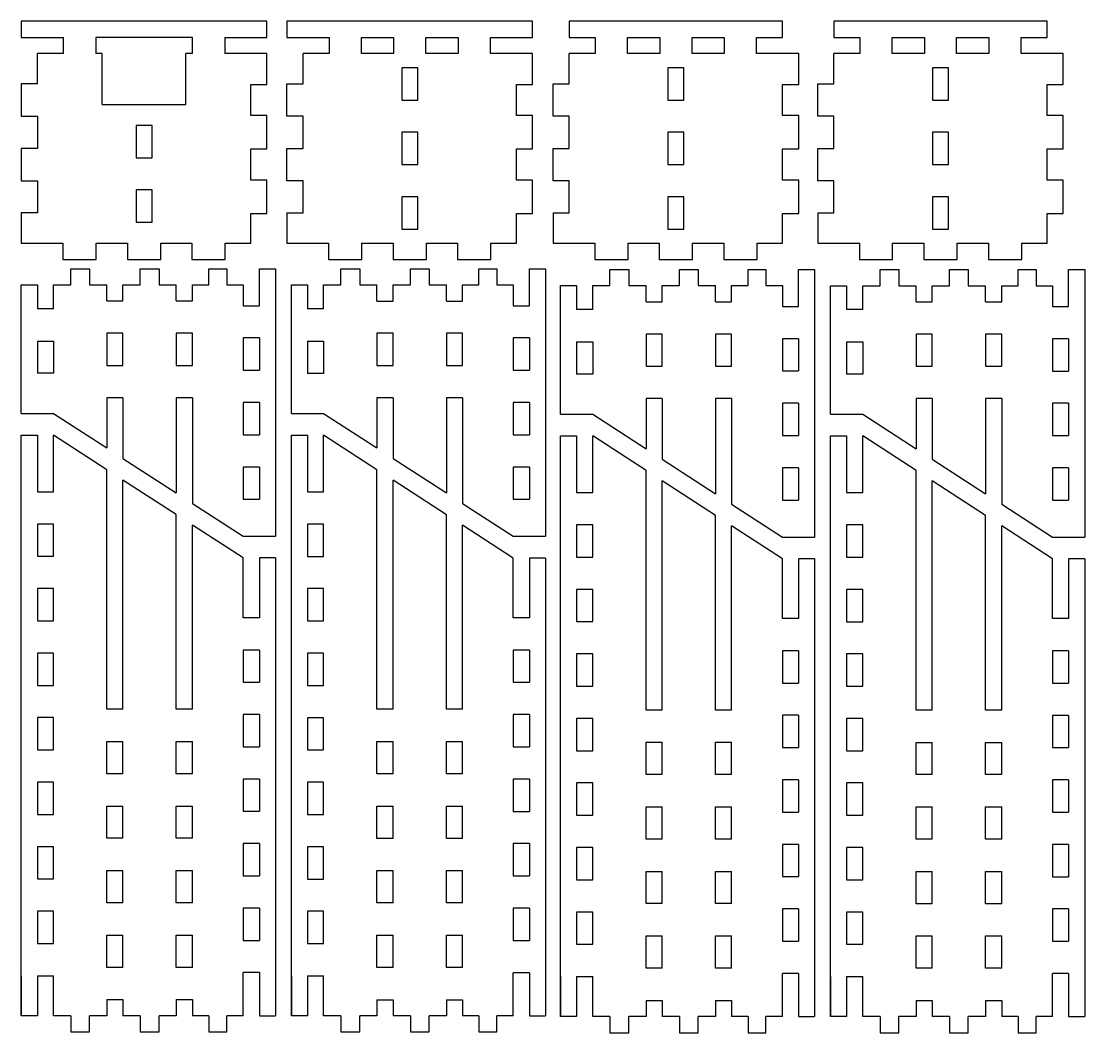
# Model space of a CAD drawing. Header units: millimetres. Extents: x -201 to 2280, y -214 to 290.
# Drawn here: x -127.17 to -118.92, y 282.36 to 290.19 of the extents above; entities that cross this region are included whole.
import ezdxf

# ---------------------------------------------------------------- set-up
doc = ezdxf.new("R2010")
doc.units = ezdxf.units.MM

msp = doc.modelspace()

# ---------------------------------------------------------------- linework, layer by layer
for p, q in [((-125.2637, 290.1931), (-127.1673, 290.1931)), ((-127.1673, 290.1931), (-127.1673, 290.0681)), ((-125.2637, 290.0681), (-125.2637, 290.1931)), ((-125.108, 290.1931), (-125.108, 290.0681)), ((-123.2044, 290.1931), (-125.108, 290.1931)), ((-123.2044, 290.0681), (-123.2044, 290.1931)), ((-122.9198, 290.1931), (-122.9198, 290.0681)), ((-121.2663, 290.1931), (-122.9198, 290.1931)), ((-121.2663, 290.0681), (-121.2663, 290.1931)), ((-120.869, 290.1931), (-120.869, 290.0681)), ((-119.2155, 290.1931), (-120.869, 290.1931)), ((-119.2155, 290.0681), (-119.2155, 290.1931)), ((-127.1673, 290.0681), (-126.8405, 290.0681)), ((-126.8405, 289.9431), (-126.8405, 290.0681)), ((-126.5905, 290.0681), (-126.5905, 289.9431)), ((-125.8405, 290.0681), (-126.5905, 290.0681)), ((-125.8405, 289.9431), (-125.8405, 290.0681)), ((-125.5905, 290.0681), (-125.5905, 289.9431)), ((-125.5905, 290.0681), (-125.2637, 290.0681)), ((-125.108, 290.0681), (-124.7812, 290.0681)), ((-124.7812, 290.0681), (-124.7812, 289.9431)), ((-124.5312, 289.9431), (-124.5312, 290.0681)), ((-124.5312, 290.0681), (-124.2812, 290.0681)), ((-124.2812, 290.0681), (-124.2812, 289.9431)), ((-124.0312, 289.9431), (-124.0312, 290.0681)), ((-124.0312, 290.0681), (-123.7812, 290.0681)), ((-123.7812, 290.0681), (-123.7812, 289.9431)), ((-123.5312, 289.9431), (-123.5312, 290.0681)), ((-123.5312, 290.0681), (-123.2044, 290.0681)), ((-122.9198, 290.0681), (-122.7181, 290.0681)), ((-122.7181, 290.0681), (-122.7181, 289.9431)), ((-122.4681, 289.9431), (-122.4681, 290.0681)), ((-122.4681, 290.0681), (-122.2181, 290.0681)), ((-122.2181, 290.0681), (-122.2181, 289.9431)), ((-121.9681, 289.9431), (-121.9681, 290.0681)), ((-121.9681, 290.0681), (-121.7181, 290.0681)), ((-121.7181, 290.0681), (-121.7181, 289.9431)), ((-121.4681, 289.9431), (-121.4681, 290.0681)), ((-121.4681, 290.0681), (-121.2663, 290.0681)), ((-120.869, 290.0681), (-120.6672, 290.0681)), ((-120.6672, 290.0681), (-120.6672, 289.9431)), ((-120.4172, 289.9431), (-120.4172, 290.0681)), ((-120.4172, 290.0681), (-120.1672, 290.0681)), ((-120.1672, 290.0681), (-120.1672, 289.9431)), ((-119.9172, 289.9431), (-119.9172, 290.0681)), ((-119.9172, 290.0681), (-119.6672, 290.0681)), ((-119.6672, 290.0681), (-119.6672, 289.9431)), ((-119.4172, 289.9431), (-119.4172, 290.0681)), ((-119.4172, 290.0681), (-119.2155, 290.0681)), ((-127.0423, 289.7079), (-127.0423, 289.9431)), ((-126.8405, 289.9431), (-127.0423, 289.9431)), ((-126.5403, 289.9431), (-126.5905, 289.9431)), ((-126.5403, 289.5494), (-126.5403, 289.9431)), ((-125.8907, 289.5494), (-125.8907, 289.9431)), ((-125.8405, 289.9431), (-125.8907, 289.9431)), ((-125.2637, 289.9431), (-125.5905, 289.9431)), ((-125.2637, 289.7039), (-125.2637, 289.9431)), ((-124.983, 289.7079), (-124.983, 289.9431)), ((-124.7812, 289.9431), (-124.983, 289.9431)), ((-124.2812, 289.9431), (-124.5312, 289.9431)), ((-123.7812, 289.9431), (-124.0312, 289.9431)), ((-123.2044, 289.9431), (-123.5312, 289.9431)), ((-123.2044, 289.7039), (-123.2044, 289.9431)), ((-122.9198, 289.7079), (-122.9198, 289.9431)), ((-122.7181, 289.9431), (-122.9198, 289.9431)), ((-122.2181, 289.9431), (-122.4681, 289.9431)), ((-121.7181, 289.9431), (-121.9681, 289.9431)), ((-121.1413, 289.9431), (-121.4681, 289.9431)), ((-121.1413, 289.7039), (-121.1413, 289.9431)), ((-120.869, 289.7079), (-120.869, 289.9431)), ((-120.6672, 289.9431), (-120.869, 289.9431)), ((-120.1672, 289.9431), (-120.4172, 289.9431)), ((-119.6672, 289.9431), (-119.9172, 289.9431)), ((-119.0905, 289.9431), (-119.4172, 289.9431)), ((-119.0905, 289.7039), (-119.0905, 289.9431)), ((-124.0937, 289.8329), (-124.2187, 289.8329)), ((-124.2187, 289.8329), (-124.2187, 289.5829)), ((-124.0937, 289.5829), (-124.0937, 289.8329)), ((-122.0306, 289.8329), (-122.1556, 289.8329)), ((-122.1556, 289.8329), (-122.1556, 289.5829)), ((-122.0306, 289.5829), (-122.0306, 289.8329)), ((-119.9797, 289.8329), (-120.1047, 289.8329)), ((-120.1047, 289.8329), (-120.1047, 289.5829)), ((-119.9797, 289.5829), (-119.9797, 289.8329)), ((-127.0423, 289.7079), (-127.1673, 289.7079)), ((-127.1673, 289.7079), (-127.1673, 289.4579)), ((-125.3887, 289.4619), (-125.3887, 289.7039)), ((-125.3887, 289.7039), (-125.2637, 289.7039)), ((-125.108, 289.4579), (-125.108, 289.7079)), ((-125.108, 289.7079), (-124.983, 289.7079)), ((-123.3294, 289.4619), (-123.3294, 289.7039)), ((-123.3294, 289.7039), (-123.2044, 289.7039)), ((-123.0448, 289.4579), (-123.0448, 289.7079)), ((-123.0448, 289.7079), (-122.9198, 289.7079)), ((-121.2663, 289.4619), (-121.2663, 289.7039)), ((-121.2663, 289.7039), (-121.1413, 289.7039)), ((-120.994, 289.4579), (-120.994, 289.7079)), ((-120.994, 289.7079), (-120.869, 289.7079)), ((-119.2155, 289.4619), (-119.2155, 289.7039)), ((-119.2155, 289.7039), (-119.0905, 289.7039)), ((-124.2187, 289.5829), (-124.0937, 289.5829)), ((-122.1556, 289.5829), (-122.0306, 289.5829)), ((-120.1047, 289.5829), (-119.9797, 289.5829)), ((-126.5403, 289.5494), (-125.8907, 289.5494)), ((-127.1673, 289.4579), (-127.0423, 289.4579)), ((-127.0423, 289.4579), (-127.0423, 289.2079)), ((-125.2637, 289.4619), (-125.3887, 289.4619)), ((-125.2637, 289.2039), (-125.2637, 289.4619)), ((-124.983, 289.4579), (-125.108, 289.4579)), ((-124.983, 289.2079), (-124.983, 289.4579)), ((-123.2044, 289.4619), (-123.3294, 289.4619)), ((-123.2044, 289.2039), (-123.2044, 289.4619)), ((-122.9198, 289.4579), (-123.0448, 289.4579)), ((-122.9198, 289.2079), (-122.9198, 289.4579)), ((-121.1413, 289.4619), (-121.2663, 289.4619)), ((-121.1413, 289.2039), (-121.1413, 289.4619)), ((-120.869, 289.4579), (-120.994, 289.4579)), ((-120.869, 289.2079), (-120.869, 289.4579)), ((-119.0905, 289.4619), (-119.2155, 289.4619)), ((-119.0905, 289.2039), (-119.0905, 289.4619)), ((-126.153, 289.386), (-126.278, 289.386)), ((-126.278, 289.386), (-126.278, 289.136)), ((-126.153, 289.136), (-126.153, 289.386)), ((-124.0937, 289.3329), (-124.2187, 289.3329)), ((-124.2187, 289.3329), (-124.2187, 289.0829)), ((-124.0937, 289.0829), (-124.0937, 289.3329)), ((-122.0306, 289.3329), (-122.1556, 289.3329)), ((-122.1556, 289.3329), (-122.1556, 289.0829)), ((-122.0306, 289.0829), (-122.0306, 289.3329)), ((-119.9797, 289.3329), (-120.1047, 289.3329)), ((-120.1047, 289.3329), (-120.1047, 289.0829)), ((-119.9797, 289.0829), (-119.9797, 289.3329)), ((-127.0423, 289.2079), (-127.1673, 289.2079)), ((-127.1673, 289.2079), (-127.1673, 288.9579)), ((-125.3887, 289.2039), (-125.2637, 289.2039)), ((-125.3887, 288.9619), (-125.3887, 289.2039)), ((-125.108, 288.9579), (-125.108, 289.2079)), ((-125.108, 289.2079), (-124.983, 289.2079)), ((-123.3294, 288.9619), (-123.3294, 289.2039)), ((-123.3294, 289.2039), (-123.2044, 289.2039)), ((-123.0448, 288.9579), (-123.0448, 289.2079)), ((-123.0448, 289.2079), (-122.9198, 289.2079)), ((-121.2663, 288.9619), (-121.2663, 289.2039)), ((-121.2663, 289.2039), (-121.1413, 289.2039)), ((-120.994, 288.9579), (-120.994, 289.2079)), ((-120.994, 289.2079), (-120.869, 289.2079)), ((-119.2155, 288.9619), (-119.2155, 289.2039)), ((-119.2155, 289.2039), (-119.0905, 289.2039)), ((-126.278, 289.136), (-126.153, 289.136)), ((-124.2187, 289.0829), (-124.0937, 289.0829)), ((-122.1556, 289.0829), (-122.0306, 289.0829)), ((-120.1047, 289.0829), (-119.9797, 289.0829)), ((-127.1673, 288.9579), (-127.0423, 288.9579)), ((-127.0423, 288.9579), (-127.0423, 288.7079)), ((-125.2637, 288.9619), (-125.3887, 288.9619)), ((-125.2637, 288.7039), (-125.2637, 288.9619)), ((-124.983, 288.9579), (-125.108, 288.9579)), ((-124.983, 288.7079), (-124.983, 288.9579)), ((-123.2044, 288.9619), (-123.3294, 288.9619)), ((-123.2044, 288.7039), (-123.2044, 288.9619)), ((-122.9198, 288.9579), (-123.0448, 288.9579)), ((-122.9198, 288.7079), (-122.9198, 288.9579)), ((-121.1413, 288.9619), (-121.2663, 288.9619)), ((-121.1413, 288.7039), (-121.1413, 288.9619)), ((-120.869, 288.9579), (-120.994, 288.9579)), ((-120.869, 288.7079), (-120.869, 288.9579)), ((-119.0905, 288.9619), (-119.2155, 288.9619)), ((-119.0905, 288.7039), (-119.0905, 288.9619)), ((-126.153, 288.886), (-126.278, 288.886)), ((-126.278, 288.886), (-126.278, 288.636)), ((-126.153, 288.636), (-126.153, 288.886)), ((-124.0937, 288.8329), (-124.2187, 288.8329)), ((-124.2187, 288.8329), (-124.2187, 288.5829)), ((-124.0937, 288.5829), (-124.0937, 288.8329)), ((-122.0306, 288.8329), (-122.1556, 288.8329)), ((-122.1556, 288.8329), (-122.1556, 288.5829)), ((-122.0306, 288.5829), (-122.0306, 288.8329)), ((-119.9797, 288.8329), (-120.1047, 288.8329)), ((-120.1047, 288.8329), (-120.1047, 288.5829)), ((-119.9797, 288.5829), (-119.9797, 288.8329)), ((-127.0423, 288.7079), (-127.1673, 288.7079)), ((-127.1673, 288.7079), (-127.1673, 288.4727)), ((-125.3887, 288.7039), (-125.2637, 288.7039)), ((-125.3887, 288.4727), (-125.3887, 288.7039)), ((-125.108, 288.7079), (-124.983, 288.7079)), ((-125.108, 288.7079), (-125.108, 288.4727)), ((-123.3294, 288.4727), (-123.3294, 288.7039)), ((-123.3294, 288.7039), (-123.2044, 288.7039)), ((-123.0448, 288.7079), (-122.9198, 288.7079)), ((-123.0448, 288.7079), (-123.0448, 288.4727)), ((-121.2663, 288.4727), (-121.2663, 288.7039)), ((-121.2663, 288.7039), (-121.1413, 288.7039)), ((-120.994, 288.7079), (-120.869, 288.7079)), ((-120.994, 288.7079), (-120.994, 288.4727)), ((-119.2155, 288.4727), (-119.2155, 288.7039)), ((-119.2155, 288.7039), (-119.0905, 288.7039)), ((-126.278, 288.636), (-126.153, 288.636)), ((-124.2187, 288.5829), (-124.0937, 288.5829)), ((-122.1556, 288.5829), (-122.0306, 288.5829)), ((-120.1047, 288.5829), (-119.9797, 288.5829)), ((-127.1673, 288.4727), (-126.8445, 288.4727)), ((-126.8445, 288.4727), (-126.8445, 288.3477)), ((-126.5865, 288.4727), (-126.3445, 288.4727)), ((-126.5865, 288.3477), (-126.5865, 288.4727)), ((-126.3445, 288.4727), (-126.3445, 288.3477)), ((-126.0865, 288.4727), (-125.8445, 288.4727)), ((-126.0865, 288.3477), (-126.0865, 288.4727)), ((-125.8445, 288.4727), (-125.8445, 288.3477)), ((-125.5865, 288.4727), (-125.3887, 288.4727)), ((-125.5865, 288.3477), (-125.5865, 288.4727)), ((-125.108, 288.4727), (-124.7852, 288.4727)), ((-124.7852, 288.4727), (-124.7852, 288.3477)), ((-124.5272, 288.4727), (-124.2852, 288.4727)), ((-124.5272, 288.3477), (-124.5272, 288.4727)), ((-124.2852, 288.4727), (-124.2852, 288.3477)), ((-124.0272, 288.4727), (-123.7852, 288.4727)), ((-124.0272, 288.3477), (-124.0272, 288.4727)), ((-123.7852, 288.4727), (-123.7852, 288.3477)), ((-123.5272, 288.4727), (-123.3294, 288.4727)), ((-123.5272, 288.3477), (-123.5272, 288.4727)), ((-123.0448, 288.4727), (-122.7221, 288.4727)), ((-122.7221, 288.4727), (-122.7221, 288.3477)), ((-122.4641, 288.4727), (-122.2221, 288.4727)), ((-122.4641, 288.3477), (-122.4641, 288.4727)), ((-122.2221, 288.4727), (-122.2221, 288.3477)), ((-121.9641, 288.4727), (-121.7221, 288.4727)), ((-121.9641, 288.3477), (-121.9641, 288.4727)), ((-121.7221, 288.4727), (-121.7221, 288.3477)), ((-121.4641, 288.4727), (-121.2663, 288.4727)), ((-121.4641, 288.3477), (-121.4641, 288.4727)), ((-120.994, 288.4727), (-120.6712, 288.4727)), ((-120.6712, 288.4727), (-120.6712, 288.3477)), ((-120.4132, 288.4727), (-120.1712, 288.4727)), ((-120.4132, 288.3477), (-120.4132, 288.4727)), ((-120.1712, 288.4727), (-120.1712, 288.3477)), ((-119.9132, 288.4727), (-119.6712, 288.4727)), ((-119.9132, 288.3477), (-119.9132, 288.4727)), ((-119.6712, 288.4727), (-119.6712, 288.3477)), ((-119.4132, 288.4727), (-119.2155, 288.4727)), ((-119.4132, 288.3477), (-119.4132, 288.4727)), ((-126.8445, 288.3477), (-126.5865, 288.3477)), ((-126.3445, 288.3477), (-126.0865, 288.3477)), ((-125.8445, 288.3477), (-125.5865, 288.3477)), ((-124.7852, 288.3477), (-124.5272, 288.3477)), ((-124.2852, 288.3477), (-124.0272, 288.3477)), ((-123.7852, 288.3477), (-123.5272, 288.3477)), ((-122.7221, 288.3477), (-122.4641, 288.3477)), ((-122.2221, 288.3477), (-121.9641, 288.3477)), ((-121.7221, 288.3477), (-121.4641, 288.3477)), ((-120.6712, 288.3477), (-120.4132, 288.3477)), ((-120.1712, 288.3477), (-119.9132, 288.3477)), ((-119.6712, 288.3477), (-119.4132, 288.3477)), ((-126.7836, 288.1508), (-126.7836, 288.2758)), ((-126.7836, 288.2758), (-126.6378, 288.2758)), ((-126.6378, 288.2758), (-126.6378, 288.1508)), ((-126.2452, 288.1508), (-126.2452, 288.2758)), ((-126.2452, 288.2758), (-126.0994, 288.2758)), ((-126.0994, 288.2758), (-126.0994, 288.1508)), ((-125.7134, 288.1508), (-125.7134, 288.2758)), ((-125.7134, 288.2758), (-125.5742, 288.2758)), ((-125.5742, 288.2758), (-125.5742, 288.1508)), ((-125.3219, 287.9894), (-125.3219, 288.2758)), ((-125.3219, 288.2758), (-125.1969, 288.2758)), ((-125.1969, 288.2758), (-125.1969, 286.203)), ((-124.69, 288.1505), (-124.69, 288.2755)), ((-124.69, 288.2755), (-124.5443, 288.2755)), ((-124.5443, 288.2755), (-124.5443, 288.1505)), ((-124.1517, 288.1505), (-124.1517, 288.2755)), ((-124.1517, 288.2755), (-124.0059, 288.2755)), ((-124.0059, 288.2755), (-124.0059, 288.1505)), ((-123.6198, 288.1505), (-123.6198, 288.2755)), ((-123.6198, 288.2755), (-123.4806, 288.2755)), ((-123.4806, 288.2755), (-123.4806, 288.1505)), ((-123.2284, 287.9891), (-123.2284, 288.2755)), ((-123.2284, 288.2755), (-123.1034, 288.2755)), ((-123.1034, 288.2755), (-123.1034, 286.2027)), ((-122.6046, 288.1447), (-122.6046, 288.2697)), ((-122.6046, 288.2697), (-122.4588, 288.2697)), ((-122.4588, 288.2697), (-122.4588, 288.1447)), ((-122.0662, 288.1447), (-122.0662, 288.2697)), ((-122.0662, 288.2697), (-121.9205, 288.2697)), ((-121.9205, 288.2697), (-121.9205, 288.1447)), ((-121.5344, 288.1447), (-121.5344, 288.2697)), ((-121.5344, 288.2697), (-121.3952, 288.2697)), ((-121.3952, 288.2697), (-121.3952, 288.1447)), ((-121.143, 287.9833), (-121.143, 288.2697)), ((-121.143, 288.2697), (-121.018, 288.2697)), ((-121.018, 288.2697), (-121.018, 286.1969)), ((-120.5111, 288.1445), (-120.5111, 288.2695)), ((-120.5111, 288.2695), (-120.3653, 288.2695)), ((-120.3653, 288.2695), (-120.3653, 288.1445)), ((-119.9727, 288.1445), (-119.9727, 288.2695)), ((-119.9727, 288.2695), (-119.8269, 288.2695)), ((-119.8269, 288.2695), (-119.8269, 288.1445)), ((-119.4409, 288.1445), (-119.4409, 288.2695)), ((-119.4409, 288.2695), (-119.3016, 288.2695)), ((-119.3016, 288.2695), (-119.3016, 288.1445)), ((-119.0494, 287.9831), (-119.0494, 288.2695)), ((-119.0494, 288.2695), (-118.9244, 288.2695)), ((-118.9244, 288.2695), (-118.9244, 286.1967)), ((-127.1674, 287.1547), (-127.1674, 288.1508)), ((-127.1674, 288.1508), (-127.0424, 288.1508)), ((-127.0424, 288.1508), (-127.0424, 287.9653)), ((-126.9174, 287.9653), (-126.9174, 288.1508)), ((-126.9174, 288.1508), (-126.7836, 288.1508)), ((-126.6378, 288.1508), (-126.504, 288.1508)), ((-126.504, 288.0258), (-126.504, 288.1508)), ((-126.379, 288.0258), (-126.379, 288.1508)), ((-126.379, 288.1508), (-126.2452, 288.1508)), ((-126.0994, 288.1508), (-125.9656, 288.1508)), ((-125.9656, 288.0258), (-125.9656, 288.1508)), ((-125.8406, 288.0258), (-125.8406, 288.1508)), ((-125.8406, 288.1508), (-125.7134, 288.1508)), ((-125.5742, 288.1508), (-125.4469, 288.1508)), ((-125.4469, 288.1508), (-125.4469, 287.9894)), ((-125.0738, 287.1545), (-125.0738, 288.1505)), ((-125.0738, 288.1505), (-124.9488, 288.1505)), ((-124.9488, 288.1505), (-124.9488, 287.965)), ((-124.8238, 287.965), (-124.8238, 288.1505)), ((-124.8238, 288.1505), (-124.69, 288.1505)), ((-124.5443, 288.1505), (-124.4105, 288.1505)), ((-124.4105, 288.0255), (-124.4105, 288.1505)), ((-124.2855, 288.0255), (-124.2855, 288.1505)), ((-124.2855, 288.1505), (-124.1517, 288.1505)), ((-124.0059, 288.1505), (-123.8721, 288.1505)), ((-123.8721, 288.0255), (-123.8721, 288.1505)), ((-123.7471, 288.0255), (-123.7471, 288.1505)), ((-123.7471, 288.1505), (-123.6198, 288.1505)), ((-123.4806, 288.1505), (-123.3534, 288.1505)), ((-123.3534, 288.1505), (-123.3534, 287.9891)), ((-122.9884, 287.1487), (-122.9884, 288.1447)), ((-122.9884, 288.1447), (-122.8634, 288.1447)), ((-122.8634, 288.1447), (-122.8634, 287.9592)), ((-122.7384, 287.9592), (-122.7384, 288.1447)), ((-122.7384, 288.1447), (-122.6046, 288.1447)), ((-122.4588, 288.1447), (-122.325, 288.1447)), ((-122.325, 288.0197), (-122.325, 288.1447)), ((-122.2, 288.0197), (-122.2, 288.1447)), ((-122.2, 288.1447), (-122.0662, 288.1447)), ((-121.9205, 288.1447), (-121.7867, 288.1447)), ((-121.7867, 288.0197), (-121.7867, 288.1447)), ((-121.6617, 288.0197), (-121.6617, 288.1447)), ((-121.6617, 288.1447), (-121.5344, 288.1447)), ((-121.3952, 288.1447), (-121.268, 288.1447)), ((-121.268, 288.1447), (-121.268, 287.9833)), ((-120.8949, 287.1484), (-120.8949, 288.1445)), ((-120.8949, 288.1445), (-120.7699, 288.1445)), ((-120.7699, 288.1445), (-120.7699, 287.959)), ((-120.6449, 287.959), (-120.6449, 288.1445)), ((-120.6449, 288.1445), (-120.5111, 288.1445)), ((-120.3653, 288.1445), (-120.2315, 288.1445)), ((-120.2315, 288.0195), (-120.2315, 288.1445)), ((-120.1065, 288.0195), (-120.1065, 288.1445)), ((-120.1065, 288.1445), (-119.9727, 288.1445)), ((-119.8269, 288.1445), (-119.6931, 288.1445)), ((-119.6931, 288.0195), (-119.6931, 288.1445)), ((-119.5681, 288.0195), (-119.5681, 288.1445)), ((-119.5681, 288.1445), (-119.4409, 288.1445)), ((-119.3016, 288.1445), (-119.1744, 288.1445)), ((-119.1744, 288.1445), (-119.1744, 287.9831)), ((-126.504, 288.0258), (-126.379, 288.0258)), ((-125.9656, 288.0258), (-125.8406, 288.0258)), ((-124.4105, 288.0255), (-124.2855, 288.0255)), ((-123.8721, 288.0255), (-123.7471, 288.0255)), ((-122.325, 288.0197), (-122.2, 288.0197)), ((-121.7867, 288.0197), (-121.6617, 288.0197)), ((-120.2315, 288.0195), (-120.1065, 288.0195)), ((-119.6931, 288.0195), (-119.5681, 288.0195)), ((-126.9174, 287.9653), (-127.0424, 287.9653)), ((-125.4469, 287.9894), (-125.3219, 287.9894)), ((-124.8238, 287.965), (-124.9488, 287.965)), ((-123.3534, 287.9891), (-123.2284, 287.9891)), ((-122.7384, 287.9592), (-122.8634, 287.9592)), ((-121.268, 287.9833), (-121.143, 287.9833)), ((-120.6449, 287.959), (-120.7699, 287.959)), ((-119.1744, 287.9831), (-119.0494, 287.9831)), ((-126.379, 287.7758), (-126.504, 287.7758)), ((-126.504, 287.7758), (-126.504, 287.5258)), ((-126.379, 287.5258), (-126.379, 287.7758)), ((-125.8406, 287.7758), (-125.9656, 287.7758)), ((-125.9656, 287.7758), (-125.9656, 287.5258)), ((-125.8406, 287.5258), (-125.8406, 287.7758)), ((-124.2855, 287.7755), (-124.4105, 287.7755)), ((-124.4105, 287.7755), (-124.4105, 287.5255)), ((-124.2855, 287.5255), (-124.2855, 287.7755)), ((-123.7471, 287.7755), (-123.8721, 287.7755)), ((-123.8721, 287.7755), (-123.8721, 287.5255)), ((-123.7471, 287.5255), (-123.7471, 287.7755)), ((-122.2, 287.7697), (-122.325, 287.7697)), ((-122.325, 287.7697), (-122.325, 287.5197)), ((-122.2, 287.5197), (-122.2, 287.7697)), ((-121.6617, 287.7697), (-121.7867, 287.7697)), ((-121.7867, 287.7697), (-121.7867, 287.5197)), ((-121.6617, 287.5197), (-121.6617, 287.7697)), ((-120.1065, 287.7695), (-120.2315, 287.7695)), ((-120.2315, 287.7695), (-120.2315, 287.5195)), ((-120.1065, 287.5195), (-120.1065, 287.7695)), ((-119.5681, 287.7695), (-119.6931, 287.7695)), ((-119.6931, 287.7695), (-119.6931, 287.5195)), ((-119.5681, 287.5195), (-119.5681, 287.7695)), ((-127.0424, 287.7153), (-126.9174, 287.7153)), ((-127.0424, 287.7153), (-127.0424, 287.4653)), ((-126.9174, 287.7153), (-126.9174, 287.4653)), ((-125.3219, 287.7394), (-125.4469, 287.7394)), ((-125.4469, 287.7394), (-125.4469, 287.4894)), ((-125.3219, 287.7394), (-125.3219, 287.4894)), ((-124.9488, 287.715), (-124.8238, 287.715)), ((-124.9488, 287.715), (-124.9488, 287.465)), ((-124.8238, 287.715), (-124.8238, 287.465)), ((-123.2284, 287.7391), (-123.3534, 287.7391)), ((-123.3534, 287.7391), (-123.3534, 287.4891)), ((-123.2284, 287.7391), (-123.2284, 287.4891)), ((-122.8634, 287.7092), (-122.7384, 287.7092)), ((-122.8634, 287.7092), (-122.8634, 287.4592)), ((-122.7384, 287.7092), (-122.7384, 287.4592)), ((-121.143, 287.7333), (-121.268, 287.7333)), ((-121.268, 287.7333), (-121.268, 287.4833)), ((-121.143, 287.7333), (-121.143, 287.4833)), ((-120.7699, 287.709), (-120.6449, 287.709)), ((-120.7699, 287.709), (-120.7699, 287.459)), ((-120.6449, 287.709), (-120.6449, 287.459)), ((-119.0494, 287.7331), (-119.1744, 287.7331)), ((-119.1744, 287.7331), (-119.1744, 287.4831)), ((-119.0494, 287.7331), (-119.0494, 287.4831)), ((-126.504, 287.5258), (-126.379, 287.5258)), ((-125.9656, 287.5258), (-125.8406, 287.5258)), ((-124.4105, 287.5255), (-124.2855, 287.5255)), ((-123.8721, 287.5255), (-123.7471, 287.5255)), ((-122.325, 287.5197), (-122.2, 287.5197)), ((-121.7867, 287.5197), (-121.6617, 287.5197)), ((-120.2315, 287.5195), (-120.1065, 287.5195)), ((-119.6931, 287.5195), (-119.5681, 287.5195)), ((-126.9174, 287.4653), (-127.0424, 287.4653)), ((-125.4469, 287.4894), (-125.3219, 287.4894)), ((-124.8238, 287.465), (-124.9488, 287.465)), ((-123.3534, 287.4891), (-123.2284, 287.4891)), ((-122.7384, 287.4592), (-122.8634, 287.4592)), ((-121.268, 287.4833), (-121.143, 287.4833)), ((-120.6449, 287.459), (-120.7699, 287.459)), ((-119.1744, 287.4831), (-119.0494, 287.4831)), ((-126.379, 287.2758), (-126.504, 287.2758)), ((-126.504, 287.2758), (-126.504, 286.8872)), ((-126.379, 287.2758), (-126.379, 286.8063)), ((-125.8406, 287.2758), (-125.9656, 287.2758)), ((-125.9656, 287.2758), (-125.9656, 286.5387)), ((-125.8406, 287.2758), (-125.8406, 286.4578)), ((-124.2855, 287.2755), (-124.4105, 287.2755)), ((-124.4105, 287.2755), (-124.4105, 286.8869)), ((-124.2855, 287.2755), (-124.2855, 286.806)), ((-123.7471, 287.2755), (-123.8721, 287.2755)), ((-123.8721, 287.2755), (-123.8721, 286.5384)), ((-123.7471, 287.2755), (-123.7471, 286.4575)), ((-122.2, 287.2697), (-122.325, 287.2697)), ((-122.325, 287.2697), (-122.325, 286.8811)), ((-122.2, 287.2697), (-122.2, 286.8002)), ((-121.6617, 287.2697), (-121.7867, 287.2697)), ((-121.7867, 287.2697), (-121.7867, 286.5326)), ((-121.6617, 287.2697), (-121.6617, 286.4517)), ((-120.1065, 287.2695), (-120.2315, 287.2695)), ((-120.2315, 287.2695), (-120.2315, 286.8809)), ((-120.1065, 287.2695), (-120.1065, 286.8)), ((-119.5681, 287.2695), (-119.6931, 287.2695)), ((-119.6931, 287.2695), (-119.6931, 286.5324)), ((-119.5681, 287.2695), (-119.5681, 286.4515)), ((-125.3219, 287.2394), (-125.4469, 287.2394)), ((-125.4469, 287.2394), (-125.4469, 286.9894)), ((-125.3219, 287.2394), (-125.3219, 286.9894)), ((-123.2284, 287.2391), (-123.3534, 287.2391)), ((-123.3534, 287.2391), (-123.3534, 286.9891)), ((-123.2284, 287.2391), (-123.2284, 286.9891)), ((-121.143, 287.2333), (-121.268, 287.2333)), ((-121.268, 287.2333), (-121.268, 286.9833)), ((-121.143, 287.2333), (-121.143, 286.9833)), ((-119.0494, 287.2331), (-119.1744, 287.2331)), ((-119.1744, 287.2331), (-119.1744, 286.9831)), ((-119.0494, 287.2331), (-119.0494, 286.9831)), ((-127.1674, 287.1547), (-126.9174, 287.1547)), ((-126.9174, 287.1547), (-126.504, 286.8872)), ((-125.0738, 287.1545), (-124.8238, 287.1545)), ((-124.8238, 287.1545), (-124.4105, 286.8869)), ((-122.9884, 287.1487), (-122.7384, 287.1487)), ((-122.7384, 287.1487), (-122.325, 286.8811)), ((-120.8949, 287.1484), (-120.6449, 287.1484)), ((-120.6449, 287.1484), (-120.2315, 286.8809)), ((-127.1674, 282.4872), (-127.1674, 286.9863)), ((-127.1674, 286.9863), (-127.0424, 286.9863)), ((-127.0424, 286.9863), (-127.0424, 286.5473)), ((-126.9174, 286.9823), (-126.9174, 286.9863)), ((-126.504, 286.7187), (-126.9174, 286.9863)), ((-126.9174, 286.5473), (-126.9174, 286.9823)), ((-125.4469, 286.9894), (-125.3219, 286.9894)), ((-125.0738, 282.487), (-125.0738, 286.9861)), ((-125.0738, 286.9861), (-124.9488, 286.9861)), ((-124.9488, 286.9861), (-124.9488, 286.547)), ((-124.8238, 286.9821), (-124.8238, 286.9861)), ((-124.4105, 286.7185), (-124.8238, 286.9861)), ((-124.8238, 286.547), (-124.8238, 286.9821)), ((-123.3534, 286.9891), (-123.2284, 286.9891)), ((-122.9884, 282.4812), (-122.9884, 286.9803)), ((-122.9884, 286.9803), (-122.8634, 286.9803)), ((-122.8634, 286.9803), (-122.8634, 286.5412)), ((-122.7384, 286.9763), (-122.7384, 286.9803)), ((-122.325, 286.7127), (-122.7384, 286.9803)), ((-122.7384, 286.5412), (-122.7384, 286.9763)), ((-121.268, 286.9833), (-121.143, 286.9833)), ((-120.8949, 282.4809), (-120.8949, 286.98)), ((-120.8949, 286.98), (-120.7699, 286.98)), ((-120.7699, 286.98), (-120.7699, 286.541)), ((-120.6449, 286.976), (-120.6449, 286.98)), ((-120.2315, 286.7124), (-120.6449, 286.98)), ((-120.6449, 286.541), (-120.6449, 286.976)), ((-119.1744, 286.9831), (-119.0494, 286.9831)), ((-126.379, 286.8063), (-125.9656, 286.5387)), ((-124.2855, 286.806), (-123.8721, 286.5384)), ((-122.2, 286.8002), (-121.7867, 286.5326)), ((-120.1065, 286.8), (-119.6931, 286.5324)), ((-126.504, 286.7147), (-126.504, 286.7187)), ((-126.504, 284.8622), (-126.504, 286.7147)), ((-125.3219, 286.7394), (-125.4469, 286.7394)), ((-125.4469, 286.7394), (-125.4469, 286.4894)), ((-125.3219, 286.7394), (-125.3219, 286.4894)), ((-124.4105, 286.7145), (-124.4105, 286.7185)), ((-124.4105, 284.862), (-124.4105, 286.7145)), ((-123.2284, 286.7391), (-123.3534, 286.7391)), ((-123.3534, 286.7391), (-123.3534, 286.4891)), ((-123.2284, 286.7391), (-123.2284, 286.4891)), ((-122.325, 286.7087), (-122.325, 286.7127)), ((-122.325, 284.8562), (-122.325, 286.7087)), ((-121.143, 286.7333), (-121.268, 286.7333)), ((-121.268, 286.7333), (-121.268, 286.4833)), ((-121.143, 286.7333), (-121.143, 286.4833)), ((-120.2315, 286.7084), (-120.2315, 286.7124)), ((-120.2315, 284.8559), (-120.2315, 286.7084)), ((-119.0494, 286.7331), (-119.1744, 286.7331)), ((-119.1744, 286.7331), (-119.1744, 286.4831)), ((-119.0494, 286.7331), (-119.0494, 286.4831)), ((-126.379, 286.6338), (-126.379, 286.6378)), ((-125.9656, 286.3703), (-126.379, 286.6378)), ((-126.379, 284.8622), (-126.379, 286.6338)), ((-124.2855, 286.6336), (-124.2855, 286.6376)), ((-123.8721, 286.37), (-124.2855, 286.6376)), ((-124.2855, 284.862), (-124.2855, 286.6336)), ((-122.2, 286.6278), (-122.2, 286.6318)), ((-121.7867, 286.3642), (-122.2, 286.6318)), ((-122.2, 284.8562), (-122.2, 286.6278)), ((-120.1065, 286.6275), (-120.1065, 286.6315)), ((-119.6931, 286.364), (-120.1065, 286.6315)), ((-120.1065, 284.8559), (-120.1065, 286.6275)), ((-127.0424, 286.5473), (-126.9174, 286.5473)), ((-124.9488, 286.547), (-124.8238, 286.547)), ((-122.8634, 286.5412), (-122.7384, 286.5412)), ((-120.7699, 286.541), (-120.6449, 286.541)), ((-125.8406, 286.4578), (-125.4469, 286.203)), ((-125.4469, 286.4894), (-125.3219, 286.4894)), ((-123.7471, 286.4575), (-123.3534, 286.2027)), ((-123.3534, 286.4891), (-123.2284, 286.4891)), ((-121.6617, 286.4517), (-121.268, 286.1969)), ((-121.268, 286.4833), (-121.143, 286.4833)), ((-119.5681, 286.4515), (-119.1744, 286.1967)), ((-119.1744, 286.4831), (-119.0494, 286.4831)), ((-125.9656, 286.3663), (-125.9656, 286.3703)), ((-125.9656, 284.8622), (-125.9656, 286.3663)), ((-123.8721, 286.366), (-123.8721, 286.37)), ((-123.8721, 284.862), (-123.8721, 286.366)), ((-121.7867, 286.3602), (-121.7867, 286.3642)), ((-119.6931, 286.36), (-119.6931, 286.364)), ((-126.9174, 286.2973), (-127.0424, 286.2973)), ((-127.0424, 286.2973), (-127.0424, 286.0473)), ((-126.9174, 286.0473), (-126.9174, 286.2973)), ((-125.8406, 286.2854), (-125.8406, 286.2894)), ((-125.4469, 286.0345), (-125.8406, 286.2894)), ((-125.8406, 284.8622), (-125.8406, 286.2854)), ((-124.8238, 286.297), (-124.9488, 286.297)), ((-124.9488, 286.297), (-124.9488, 286.047)), ((-124.8238, 286.047), (-124.8238, 286.297)), ((-123.7471, 286.2851), (-123.7471, 286.2891)), ((-123.3534, 286.0343), (-123.7471, 286.2891)), ((-123.7471, 284.862), (-123.7471, 286.2851)), ((-122.7384, 286.2912), (-122.8634, 286.2912)), ((-122.8634, 286.2912), (-122.8634, 286.0412)), ((-122.7384, 286.0412), (-122.7384, 286.2912)), ((-121.7867, 284.8562), (-121.7867, 286.3602)), ((-121.6617, 286.2793), (-121.6617, 286.2833)), ((-121.268, 286.0285), (-121.6617, 286.2833)), ((-120.6449, 286.291), (-120.7699, 286.291)), ((-120.7699, 286.291), (-120.7699, 286.041)), ((-120.6449, 286.041), (-120.6449, 286.291)), ((-119.6931, 284.8559), (-119.6931, 286.36)), ((-119.5681, 286.2791), (-119.5681, 286.2831)), ((-119.1744, 286.0282), (-119.5681, 286.2831)), ((-125.4469, 286.203), (-125.1969, 286.203)), ((-123.3534, 286.2027), (-123.1034, 286.2027)), ((-121.6617, 284.8562), (-121.6617, 286.2793)), ((-119.5681, 284.8559), (-119.5681, 286.2791)), ((-121.268, 286.1969), (-121.018, 286.1969)), ((-119.1744, 286.1967), (-118.9244, 286.1967)), ((-127.0424, 286.0473), (-126.9174, 286.0473)), ((-125.4469, 286.0305), (-125.4469, 286.0345)), ((-125.1969, 286.0345), (-125.3219, 286.0345)), ((-125.3219, 286.0345), (-125.3219, 285.5714)), ((-125.1969, 286.0345), (-125.1969, 282.4872)), ((-124.9488, 286.047), (-124.8238, 286.047)), ((-123.3534, 286.0303), (-123.3534, 286.0343)), ((-123.1034, 286.0343), (-123.2284, 286.0343)), ((-123.2284, 286.0343), (-123.2284, 285.5711)), ((-123.1034, 286.0343), (-123.1034, 282.487)), ((-122.8634, 286.0412), (-122.7384, 286.0412)), ((-120.7699, 286.041), (-120.6449, 286.041)), ((-125.4469, 285.5714), (-125.4469, 286.0305)), ((-123.3534, 285.5711), (-123.3534, 286.0303)), ((-121.268, 286.0245), (-121.268, 286.0285)), ((-121.268, 285.5653), (-121.268, 286.0245)), ((-121.018, 286.0285), (-121.143, 286.0285)), ((-121.143, 286.0285), (-121.143, 285.5653)), ((-121.018, 286.0285), (-121.018, 282.4812)), ((-119.1744, 286.0242), (-119.1744, 286.0282)), ((-119.1744, 285.5651), (-119.1744, 286.0242)), ((-118.9244, 286.0282), (-119.0494, 286.0282)), ((-119.0494, 286.0282), (-119.0494, 285.5651)), ((-118.9244, 286.0282), (-118.9244, 282.4809)), ((-126.9174, 285.7973), (-127.0424, 285.7973)), ((-127.0424, 285.7973), (-127.0424, 285.5473)), ((-126.9174, 285.5473), (-126.9174, 285.7973)), ((-124.8238, 285.797), (-124.9488, 285.797)), ((-124.9488, 285.797), (-124.9488, 285.547)), ((-124.8238, 285.547), (-124.8238, 285.797)), ((-122.7384, 285.7912), (-122.8634, 285.7912)), ((-122.8634, 285.7912), (-122.8634, 285.5412)), ((-122.7384, 285.5412), (-122.7384, 285.7912)), ((-120.6449, 285.791), (-120.7699, 285.791)), ((-120.7699, 285.791), (-120.7699, 285.541)), ((-120.6449, 285.541), (-120.6449, 285.791)), ((-127.0424, 285.5473), (-126.9174, 285.5473)), ((-125.3219, 285.5714), (-125.4469, 285.5714)), ((-124.9488, 285.547), (-124.8238, 285.547)), ((-123.2284, 285.5711), (-123.3534, 285.5711)), ((-122.8634, 285.5412), (-122.7384, 285.5412)), ((-121.143, 285.5653), (-121.268, 285.5653)), ((-120.7699, 285.541), (-120.6449, 285.541)), ((-119.0494, 285.5651), (-119.1744, 285.5651)), ((-126.9174, 285.2973), (-127.0424, 285.2973)), ((-127.0424, 285.2973), (-127.0424, 285.0473)), ((-126.9174, 285.0473), (-126.9174, 285.2973)), ((-125.3219, 285.3214), (-125.4469, 285.3214)), ((-125.4469, 285.3214), (-125.4469, 285.0714)), ((-125.3219, 285.3214), (-125.3219, 285.0714)), ((-124.8238, 285.297), (-124.9488, 285.297)), ((-124.9488, 285.297), (-124.9488, 285.047)), ((-124.8238, 285.047), (-124.8238, 285.297)), ((-123.2284, 285.3211), (-123.3534, 285.3211)), ((-123.3534, 285.3211), (-123.3534, 285.0711)), ((-123.2284, 285.3211), (-123.2284, 285.0711)), ((-122.7384, 285.2912), (-122.8634, 285.2912)), ((-122.8634, 285.2912), (-122.8634, 285.0412)), ((-122.7384, 285.0412), (-122.7384, 285.2912)), ((-121.143, 285.3153), (-121.268, 285.3153)), ((-121.268, 285.3153), (-121.268, 285.0653)), ((-121.143, 285.3153), (-121.143, 285.0653)), ((-120.6449, 285.291), (-120.7699, 285.291)), ((-120.7699, 285.291), (-120.7699, 285.041)), ((-120.6449, 285.041), (-120.6449, 285.291)), ((-119.0494, 285.3151), (-119.1744, 285.3151)), ((-119.1744, 285.3151), (-119.1744, 285.0651)), ((-119.0494, 285.3151), (-119.0494, 285.0651)), ((-127.0424, 285.0473), (-126.9174, 285.0473)), ((-125.4469, 285.0714), (-125.3219, 285.0714)), ((-124.9488, 285.047), (-124.8238, 285.047)), ((-123.3534, 285.0711), (-123.2284, 285.0711)), ((-121.268, 285.0653), (-121.143, 285.0653)), ((-119.1744, 285.0651), (-119.0494, 285.0651)), ((-122.8634, 285.0412), (-122.7384, 285.0412)), ((-120.7699, 285.041), (-120.6449, 285.041)), ((-126.9174, 284.7973), (-127.0424, 284.7973)), ((-127.0424, 284.7973), (-127.0424, 284.5473)), ((-126.9174, 284.5473), (-126.9174, 284.7973)), ((-126.379, 284.8622), (-126.504, 284.8622)), ((-125.8406, 284.8622), (-125.9656, 284.8622)), ((-125.3219, 284.8214), (-125.4469, 284.8214)), ((-125.4469, 284.8214), (-125.4469, 284.5714)), ((-125.3219, 284.8214), (-125.3219, 284.5714)), ((-124.8238, 284.797), (-124.9488, 284.797)), ((-124.9488, 284.797), (-124.9488, 284.547)), ((-124.8238, 284.547), (-124.8238, 284.797)), ((-124.2855, 284.862), (-124.4105, 284.862)), ((-123.7471, 284.862), (-123.8721, 284.862)), ((-123.2284, 284.8211), (-123.3534, 284.8211)), ((-123.3534, 284.8211), (-123.3534, 284.5711)), ((-123.2284, 284.8211), (-123.2284, 284.5711)), ((-122.2, 284.8562), (-122.325, 284.8562)), ((-121.6617, 284.8562), (-121.7867, 284.8562)), ((-121.143, 284.8153), (-121.268, 284.8153)), ((-121.268, 284.8153), (-121.268, 284.5653)), ((-121.143, 284.8153), (-121.143, 284.5653)), ((-120.1065, 284.8559), (-120.2315, 284.8559)), ((-119.5681, 284.8559), (-119.6931, 284.8559)), ((-119.0494, 284.8151), (-119.1744, 284.8151)), ((-119.1744, 284.8151), (-119.1744, 284.5651)), ((-119.0494, 284.8151), (-119.0494, 284.5651)), ((-122.7384, 284.7912), (-122.8634, 284.7912)), ((-122.8634, 284.7912), (-122.8634, 284.5412)), ((-122.7384, 284.5412), (-122.7384, 284.7912)), ((-120.6449, 284.791), (-120.7699, 284.791)), ((-120.7699, 284.791), (-120.7699, 284.541)), ((-120.6449, 284.541), (-120.6449, 284.791)), ((-126.504, 284.3622), (-126.504, 284.6122)), ((-126.504, 284.6122), (-126.379, 284.6122)), ((-126.379, 284.3622), (-126.379, 284.6122)), ((-125.9656, 284.3622), (-125.9656, 284.6122)), ((-125.9656, 284.6122), (-125.8406, 284.6122)), ((-125.8406, 284.3622), (-125.8406, 284.6122)), ((-125.4469, 284.5714), (-125.3219, 284.5714)), ((-124.4105, 284.362), (-124.4105, 284.612)), ((-124.4105, 284.612), (-124.2855, 284.612)), ((-124.2855, 284.362), (-124.2855, 284.612)), ((-123.8721, 284.362), (-123.8721, 284.612)), ((-123.8721, 284.612), (-123.7471, 284.612)), ((-123.7471, 284.362), (-123.7471, 284.612)), ((-123.3534, 284.5711), (-123.2284, 284.5711)), ((-122.325, 284.3562), (-122.325, 284.6062)), ((-122.325, 284.6062), (-122.2, 284.6062)), ((-122.2, 284.3562), (-122.2, 284.6062)), ((-121.7867, 284.3562), (-121.7867, 284.6062)), ((-121.7867, 284.6062), (-121.6617, 284.6062)), ((-121.6617, 284.3562), (-121.6617, 284.6062)), ((-121.268, 284.5653), (-121.143, 284.5653)), ((-120.2315, 284.3559), (-120.2315, 284.6059)), ((-120.2315, 284.6059), (-120.1065, 284.6059)), ((-120.1065, 284.3559), (-120.1065, 284.6059)), ((-119.6931, 284.3559), (-119.6931, 284.6059)), ((-119.6931, 284.6059), (-119.5681, 284.6059)), ((-119.5681, 284.3559), (-119.5681, 284.6059)), ((-119.1744, 284.5651), (-119.0494, 284.5651)), ((-127.0424, 284.5473), (-126.9174, 284.5473)), ((-124.9488, 284.547), (-124.8238, 284.547)), ((-122.8634, 284.5412), (-122.7384, 284.5412)), ((-120.7699, 284.541), (-120.6449, 284.541)), ((-126.379, 284.3622), (-126.504, 284.3622)), ((-125.8406, 284.3622), (-125.9656, 284.3622)), ((-125.3219, 284.3214), (-125.4469, 284.3214)), ((-125.4469, 284.3214), (-125.4469, 284.0714)), ((-125.3219, 284.3214), (-125.3219, 284.0714)), ((-124.2855, 284.362), (-124.4105, 284.362)), ((-123.7471, 284.362), (-123.8721, 284.362)), ((-123.2284, 284.3211), (-123.3534, 284.3211)), ((-123.3534, 284.3211), (-123.3534, 284.0711)), ((-123.2284, 284.3211), (-123.2284, 284.0711)), ((-122.2, 284.3562), (-122.325, 284.3562)), ((-121.6617, 284.3562), (-121.7867, 284.3562)), ((-121.143, 284.3153), (-121.268, 284.3153)), ((-121.268, 284.3153), (-121.268, 284.0653)), ((-121.143, 284.3153), (-121.143, 284.0653)), ((-120.1065, 284.3559), (-120.2315, 284.3559)), ((-119.5681, 284.3559), (-119.6931, 284.3559)), ((-119.0494, 284.3151), (-119.1744, 284.3151)), ((-119.1744, 284.3151), (-119.1744, 284.0651)), ((-119.0494, 284.3151), (-119.0494, 284.0651)), ((-126.9174, 284.2973), (-127.0424, 284.2973)), ((-127.0424, 284.2973), (-127.0424, 284.0473)), ((-126.9174, 284.0473), (-126.9174, 284.2973)), ((-124.8238, 284.297), (-124.9488, 284.297)), ((-124.9488, 284.297), (-124.9488, 284.047)), ((-124.8238, 284.047), (-124.8238, 284.297)), ((-122.7384, 284.2912), (-122.8634, 284.2912)), ((-122.8634, 284.2912), (-122.8634, 284.0412)), ((-122.7384, 284.0412), (-122.7384, 284.2912)), ((-120.6449, 284.291), (-120.7699, 284.291)), ((-120.7699, 284.291), (-120.7699, 284.041)), ((-120.6449, 284.041), (-120.6449, 284.291)), ((-126.504, 283.8622), (-126.504, 284.1122)), ((-126.504, 284.1122), (-126.379, 284.1122)), ((-126.379, 283.8622), (-126.379, 284.1122)), ((-125.9656, 283.8622), (-125.9656, 284.1122)), ((-125.9656, 284.1122), (-125.8406, 284.1122)), ((-125.8406, 283.8622), (-125.8406, 284.1122)), ((-125.4469, 284.0714), (-125.3219, 284.0714)), ((-124.4105, 283.862), (-124.4105, 284.112)), ((-124.4105, 284.112), (-124.2855, 284.112)), ((-124.2855, 283.862), (-124.2855, 284.112)), ((-123.8721, 283.862), (-123.8721, 284.112)), ((-123.8721, 284.112), (-123.7471, 284.112)), ((-123.7471, 283.862), (-123.7471, 284.112)), ((-123.3534, 284.0711), (-123.2284, 284.0711)), ((-122.325, 283.8562), (-122.325, 284.1062)), ((-122.325, 284.1062), (-122.2, 284.1062)), ((-122.2, 283.8562), (-122.2, 284.1062)), ((-121.7867, 283.8562), (-121.7867, 284.1062)), ((-121.7867, 284.1062), (-121.6617, 284.1062)), ((-121.6617, 283.8562), (-121.6617, 284.1062)), ((-121.268, 284.0653), (-121.143, 284.0653)), ((-120.2315, 283.8559), (-120.2315, 284.1059)), ((-120.2315, 284.1059), (-120.1065, 284.1059)), ((-120.1065, 283.8559), (-120.1065, 284.1059)), ((-119.6931, 283.8559), (-119.6931, 284.1059)), ((-119.6931, 284.1059), (-119.5681, 284.1059)), ((-119.5681, 283.8559), (-119.5681, 284.1059)), ((-119.1744, 284.0651), (-119.0494, 284.0651)), ((-127.0424, 284.0473), (-126.9174, 284.0473)), ((-124.9488, 284.047), (-124.8238, 284.047)), ((-122.8634, 284.0412), (-122.7384, 284.0412)), ((-120.7699, 284.041), (-120.6449, 284.041)), ((-126.379, 283.8622), (-126.504, 283.8622)), ((-125.8406, 283.8622), (-125.9656, 283.8622)), ((-125.3219, 283.8214), (-125.4469, 283.8214)), ((-125.4469, 283.8214), (-125.4469, 283.5714)), ((-125.3219, 283.8214), (-125.3219, 283.5714)), ((-124.2855, 283.862), (-124.4105, 283.862)), ((-123.7471, 283.862), (-123.8721, 283.862)), ((-123.2284, 283.8211), (-123.3534, 283.8211)), ((-123.3534, 283.8211), (-123.3534, 283.5711)), ((-123.2284, 283.8211), (-123.2284, 283.5711)), ((-122.2, 283.8562), (-122.325, 283.8562)), ((-121.6617, 283.8562), (-121.7867, 283.8562)), ((-121.143, 283.8153), (-121.268, 283.8153)), ((-121.268, 283.8153), (-121.268, 283.5653)), ((-121.143, 283.8153), (-121.143, 283.5653)), ((-120.1065, 283.8559), (-120.2315, 283.8559)), ((-119.5681, 283.8559), (-119.6931, 283.8559)), ((-119.0494, 283.8151), (-119.1744, 283.8151)), ((-119.1744, 283.8151), (-119.1744, 283.5651)), ((-119.0494, 283.8151), (-119.0494, 283.5651)), ((-126.9174, 283.7973), (-127.0424, 283.7973)), ((-127.0424, 283.7973), (-127.0424, 283.5473)), ((-126.9174, 283.5473), (-126.9174, 283.7973)), ((-124.8238, 283.797), (-124.9488, 283.797)), ((-124.9488, 283.797), (-124.9488, 283.547)), ((-124.8238, 283.547), (-124.8238, 283.797)), ((-122.7384, 283.7912), (-122.8634, 283.7912)), ((-122.8634, 283.7912), (-122.8634, 283.5412)), ((-122.7384, 283.5412), (-122.7384, 283.7912)), ((-120.6449, 283.791), (-120.7699, 283.791)), ((-120.7699, 283.791), (-120.7699, 283.541)), ((-120.6449, 283.541), (-120.6449, 283.791)), ((-126.504, 283.3622), (-126.504, 283.6122)), ((-126.504, 283.6122), (-126.379, 283.6122)), ((-126.379, 283.3622), (-126.379, 283.6122)), ((-125.9656, 283.3622), (-125.9656, 283.6122)), ((-125.9656, 283.6122), (-125.8406, 283.6122)), ((-125.8406, 283.3622), (-125.8406, 283.6122)), ((-125.4469, 283.5714), (-125.3219, 283.5714)), ((-124.4105, 283.362), (-124.4105, 283.612)), ((-124.4105, 283.612), (-124.2855, 283.612)), ((-124.2855, 283.362), (-124.2855, 283.612)), ((-123.8721, 283.362), (-123.8721, 283.612)), ((-123.8721, 283.612), (-123.7471, 283.612)), ((-123.7471, 283.362), (-123.7471, 283.612)), ((-123.3534, 283.5711), (-123.2284, 283.5711)), ((-122.325, 283.3562), (-122.325, 283.6062)), ((-122.325, 283.6062), (-122.2, 283.6062)), ((-122.2, 283.3562), (-122.2, 283.6062)), ((-121.7867, 283.3562), (-121.7867, 283.6062)), ((-121.7867, 283.6062), (-121.6617, 283.6062)), ((-121.6617, 283.3562), (-121.6617, 283.6062)), ((-121.268, 283.5653), (-121.143, 283.5653)), ((-120.2315, 283.3559), (-120.2315, 283.6059)), ((-120.2315, 283.6059), (-120.1065, 283.6059)), ((-120.1065, 283.3559), (-120.1065, 283.6059)), ((-119.6931, 283.3559), (-119.6931, 283.6059)), ((-119.6931, 283.6059), (-119.5681, 283.6059)), ((-119.5681, 283.3559), (-119.5681, 283.6059)), ((-119.1744, 283.5651), (-119.0494, 283.5651)), ((-127.0424, 283.5473), (-126.9174, 283.5473)), ((-124.9488, 283.547), (-124.8238, 283.547)), ((-122.8634, 283.5412), (-122.7384, 283.5412)), ((-120.7699, 283.541), (-120.6449, 283.541)), ((-126.379, 283.3622), (-126.504, 283.3622)), ((-125.8406, 283.3622), (-125.9656, 283.3622)), ((-125.3219, 283.3214), (-125.4469, 283.3214)), ((-125.4469, 283.3214), (-125.4469, 283.0714)), ((-125.3219, 283.3214), (-125.3219, 283.0714)), ((-124.2855, 283.362), (-124.4105, 283.362)), ((-123.7471, 283.362), (-123.8721, 283.362)), ((-123.2284, 283.3211), (-123.3534, 283.3211)), ((-123.3534, 283.3211), (-123.3534, 283.0712)), ((-123.2284, 283.3211), (-123.2284, 283.0712)), ((-122.2, 283.3562), (-122.325, 283.3562)), ((-121.6617, 283.3562), (-121.7867, 283.3562)), ((-121.143, 283.3153), (-121.268, 283.3153)), ((-121.268, 283.3153), (-121.268, 283.0653)), ((-121.143, 283.3153), (-121.143, 283.0653)), ((-120.1065, 283.3559), (-120.2315, 283.3559)), ((-119.5681, 283.3559), (-119.6931, 283.3559)), ((-119.0494, 283.3151), (-119.1744, 283.3151)), ((-119.1744, 283.3151), (-119.1744, 283.0651)), ((-119.0494, 283.3151), (-119.0494, 283.0651)), ((-126.9174, 283.2973), (-127.0424, 283.2973)), ((-127.0424, 283.2973), (-127.0424, 283.0473)), ((-126.9174, 283.0473), (-126.9174, 283.2973)), ((-124.8238, 283.297), (-124.9488, 283.297)), ((-124.9488, 283.297), (-124.9488, 283.047)), ((-124.8238, 283.047), (-124.8238, 283.297)), ((-122.7384, 283.2912), (-122.8634, 283.2912)), ((-122.8634, 283.2912), (-122.8634, 283.0412)), ((-122.7384, 283.0412), (-122.7384, 283.2912)), ((-120.6449, 283.291), (-120.7699, 283.291)), ((-120.7699, 283.291), (-120.7699, 283.041)), ((-120.6449, 283.041), (-120.6449, 283.291)), ((-126.504, 282.8622), (-126.504, 283.1122)), ((-126.504, 283.1122), (-126.379, 283.1122)), ((-126.379, 282.8622), (-126.379, 283.1122)), ((-125.9656, 282.8622), (-125.9656, 283.1122)), ((-125.9656, 283.1122), (-125.8406, 283.1122)), ((-125.8406, 282.8622), (-125.8406, 283.1122)), ((-125.4469, 283.0714), (-125.3219, 283.0714)), ((-124.4105, 282.862), (-124.4105, 283.112)), ((-124.4105, 283.112), (-124.2855, 283.112)), ((-124.2855, 282.862), (-124.2855, 283.112)), ((-123.8721, 282.862), (-123.8721, 283.112)), ((-123.8721, 283.112), (-123.7471, 283.112)), ((-123.7471, 282.862), (-123.7471, 283.112)), ((-123.3534, 283.0712), (-123.2284, 283.0712)), ((-122.325, 282.8562), (-122.325, 283.1062)), ((-122.325, 283.1062), (-122.2, 283.1062)), ((-122.2, 282.8562), (-122.2, 283.1062)), ((-121.7867, 282.8562), (-121.7867, 283.1062)), ((-121.7867, 283.1062), (-121.6617, 283.1062)), ((-121.6617, 282.8562), (-121.6617, 283.1062)), ((-121.268, 283.0653), (-121.143, 283.0653)), ((-120.2315, 282.8559), (-120.2315, 283.1059)), ((-120.2315, 283.1059), (-120.1065, 283.1059)), ((-120.1065, 282.8559), (-120.1065, 283.1059)), ((-119.6931, 282.8559), (-119.6931, 283.1059)), ((-119.6931, 283.1059), (-119.5681, 283.1059)), ((-119.5681, 282.8559), (-119.5681, 283.1059)), ((-127.0424, 283.0473), (-126.9174, 283.0473)), ((-124.9488, 283.047), (-124.8238, 283.047)), ((-122.8634, 283.0412), (-122.7384, 283.0412)), ((-120.7699, 283.041), (-120.6449, 283.041)), ((-119.1744, 283.0651), (-119.0494, 283.0651)), ((-126.379, 282.8622), (-126.504, 282.8622)), ((-125.8406, 282.8622), (-125.9656, 282.8622)), ((-125.3219, 282.8214), (-125.4469, 282.8214)), ((-125.4469, 282.4872), (-125.4469, 282.8214)), ((-125.3219, 282.8214), (-125.3219, 282.4872)), ((-124.2855, 282.862), (-124.4105, 282.862)), ((-123.7471, 282.862), (-123.8721, 282.862)), ((-123.2284, 282.8212), (-123.3534, 282.8212)), ((-123.3534, 282.487), (-123.3534, 282.8212)), ((-123.2284, 282.8212), (-123.2284, 282.487)), ((-122.2, 282.8562), (-122.325, 282.8562)), ((-121.6617, 282.8562), (-121.7867, 282.8562)), ((-120.1065, 282.8559), (-120.2315, 282.8559)), ((-119.5681, 282.8559), (-119.6931, 282.8559)), ((-127.1674, 282.7973), (-127.1674, 282.4872)), ((-127.0424, 282.7973), (-126.9174, 282.7973)), ((-127.0424, 282.7973), (-127.0424, 282.4872)), ((-126.9174, 282.4872), (-126.9174, 282.7973)), ((-125.0738, 282.797), (-125.0738, 282.487)), ((-124.9488, 282.797), (-124.8238, 282.797)), ((-124.9488, 282.797), (-124.9488, 282.487)), ((-124.8238, 282.487), (-124.8238, 282.797)), ((-122.9884, 282.7912), (-122.9884, 282.4812)), ((-122.8634, 282.7912), (-122.7384, 282.7912)), ((-122.8634, 282.7912), (-122.8634, 282.4812)), ((-122.7384, 282.4812), (-122.7384, 282.7912)), ((-121.143, 282.8153), (-121.268, 282.8153)), ((-121.268, 282.4812), (-121.268, 282.8153)), ((-121.143, 282.8153), (-121.143, 282.4812)), ((-120.8949, 282.791), (-120.8949, 282.4809)), ((-120.7699, 282.791), (-120.6449, 282.791)), ((-120.7699, 282.791), (-120.7699, 282.4809)), ((-120.6449, 282.4809), (-120.6449, 282.791)), ((-119.0494, 282.8151), (-119.1744, 282.8151)), ((-119.1744, 282.4809), (-119.1744, 282.8151)), ((-119.0494, 282.8151), (-119.0494, 282.4809)), ((-126.504, 282.6122), (-126.379, 282.6122)), ((-126.504, 282.6122), (-126.504, 282.4872)), ((-126.379, 282.6122), (-126.379, 282.4872)), ((-125.9656, 282.6122), (-125.8406, 282.6122)), ((-125.9656, 282.6122), (-125.9656, 282.4872)), ((-125.8406, 282.6122), (-125.8406, 282.4872)), ((-124.4105, 282.612), (-124.2855, 282.612)), ((-124.4105, 282.612), (-124.4105, 282.487)), ((-124.2855, 282.612), (-124.2855, 282.487)), ((-123.8721, 282.612), (-123.7471, 282.612)), ((-123.8721, 282.612), (-123.8721, 282.487)), ((-123.7471, 282.612), (-123.7471, 282.487)), ((-122.325, 282.6062), (-122.2, 282.6062)), ((-122.325, 282.6062), (-122.325, 282.4812)), ((-122.2, 282.6062), (-122.2, 282.4812)), ((-121.7867, 282.6062), (-121.6617, 282.6062)), ((-121.7867, 282.6062), (-121.7867, 282.4812)), ((-121.6617, 282.6062), (-121.6617, 282.4812)), ((-120.2315, 282.6059), (-120.1065, 282.6059)), ((-120.2315, 282.6059), (-120.2315, 282.4809)), ((-120.1065, 282.6059), (-120.1065, 282.4809)), ((-119.6931, 282.6059), (-119.5681, 282.6059)), ((-119.6931, 282.6059), (-119.6931, 282.4809)), ((-119.5681, 282.6059), (-119.5681, 282.4809)), ((-127.0424, 282.4872), (-127.1674, 282.4872)), ((-126.7836, 282.4872), (-126.9174, 282.4872)), ((-126.7836, 282.4872), (-126.7836, 282.3622)), ((-126.504, 282.4872), (-126.6378, 282.4872)), ((-126.6378, 282.3622), (-126.6378, 282.4872)), ((-126.2452, 282.4872), (-126.379, 282.4872)), ((-126.2452, 282.4872), (-126.2452, 282.3622)), ((-125.9656, 282.4872), (-126.0994, 282.4872)), ((-126.0994, 282.3622), (-126.0994, 282.4872)), ((-125.7134, 282.4872), (-125.8406, 282.4872)), ((-125.7134, 282.4872), (-125.7134, 282.3622)), ((-125.4469, 282.4872), (-125.5742, 282.4872)), ((-125.5742, 282.3622), (-125.5742, 282.4872)), ((-125.3219, 282.4872), (-125.1969, 282.4872)), ((-124.9488, 282.487), (-125.0738, 282.487)), ((-124.69, 282.487), (-124.8238, 282.487)), ((-124.69, 282.487), (-124.69, 282.362)), ((-124.4105, 282.487), (-124.5443, 282.487)), ((-124.5443, 282.362), (-124.5443, 282.487)), ((-124.1517, 282.487), (-124.2855, 282.487)), ((-124.1517, 282.487), (-124.1517, 282.362)), ((-123.8721, 282.487), (-124.0059, 282.487)), ((-124.0059, 282.362), (-124.0059, 282.487)), ((-123.6198, 282.487), (-123.7471, 282.487)), ((-123.6198, 282.487), (-123.6198, 282.362)), ((-123.3534, 282.487), (-123.4806, 282.487)), ((-123.4806, 282.362), (-123.4806, 282.487)), ((-123.2284, 282.487), (-123.1034, 282.487)), ((-122.8634, 282.4812), (-122.9884, 282.4812)), ((-122.6046, 282.4812), (-122.7384, 282.4812)), ((-122.6046, 282.4812), (-122.6046, 282.3562)), ((-122.325, 282.4812), (-122.4588, 282.4812)), ((-122.4588, 282.3562), (-122.4588, 282.4812)), ((-122.0662, 282.4812), (-122.2, 282.4812)), ((-122.0662, 282.4812), (-122.0662, 282.3562)), ((-121.7867, 282.4812), (-121.9205, 282.4812)), ((-121.9205, 282.3562), (-121.9205, 282.4812)), ((-121.5344, 282.4812), (-121.6617, 282.4812)), ((-121.5344, 282.4812), (-121.5344, 282.3562)), ((-121.268, 282.4812), (-121.3952, 282.4812)), ((-121.3952, 282.3562), (-121.3952, 282.4812)), ((-121.143, 282.4812), (-121.018, 282.4812)), ((-120.7699, 282.4809), (-120.8949, 282.4809)), ((-120.5111, 282.4809), (-120.6449, 282.4809)), ((-120.5111, 282.4809), (-120.5111, 282.3559)), ((-120.2315, 282.4809), (-120.3653, 282.4809)), ((-120.3653, 282.3559), (-120.3653, 282.4809)), ((-119.9727, 282.4809), (-120.1065, 282.4809)), ((-119.9727, 282.4809), (-119.9727, 282.3559)), ((-119.6931, 282.4809), (-119.8269, 282.4809)), ((-119.8269, 282.3559), (-119.8269, 282.4809)), ((-119.4409, 282.4809), (-119.5681, 282.4809)), ((-119.4409, 282.4809), (-119.4409, 282.3559)), ((-119.1744, 282.4809), (-119.3016, 282.4809)), ((-119.3016, 282.3559), (-119.3016, 282.4809)), ((-119.0494, 282.4809), (-118.9244, 282.4809)), ((-126.7836, 282.3622), (-126.6378, 282.3622)), ((-126.2452, 282.3622), (-126.0994, 282.3622)), ((-125.7134, 282.3622), (-125.5742, 282.3622)), ((-124.69, 282.362), (-124.5443, 282.362)), ((-124.1517, 282.362), (-124.0059, 282.362)), ((-123.6198, 282.362), (-123.4806, 282.362)), ((-122.6046, 282.3562), (-122.4588, 282.3562)), ((-122.0662, 282.3562), (-121.9205, 282.3562)), ((-121.5344, 282.3562), (-121.3952, 282.3562)), ((-120.5111, 282.3559), (-120.3653, 282.3559)), ((-119.9727, 282.3559), (-119.8269, 282.3559)), ((-119.4409, 282.3559), (-119.3016, 282.3559))]:
    msp.add_line(p, q)

doc.saveas('drawing.dxf')
